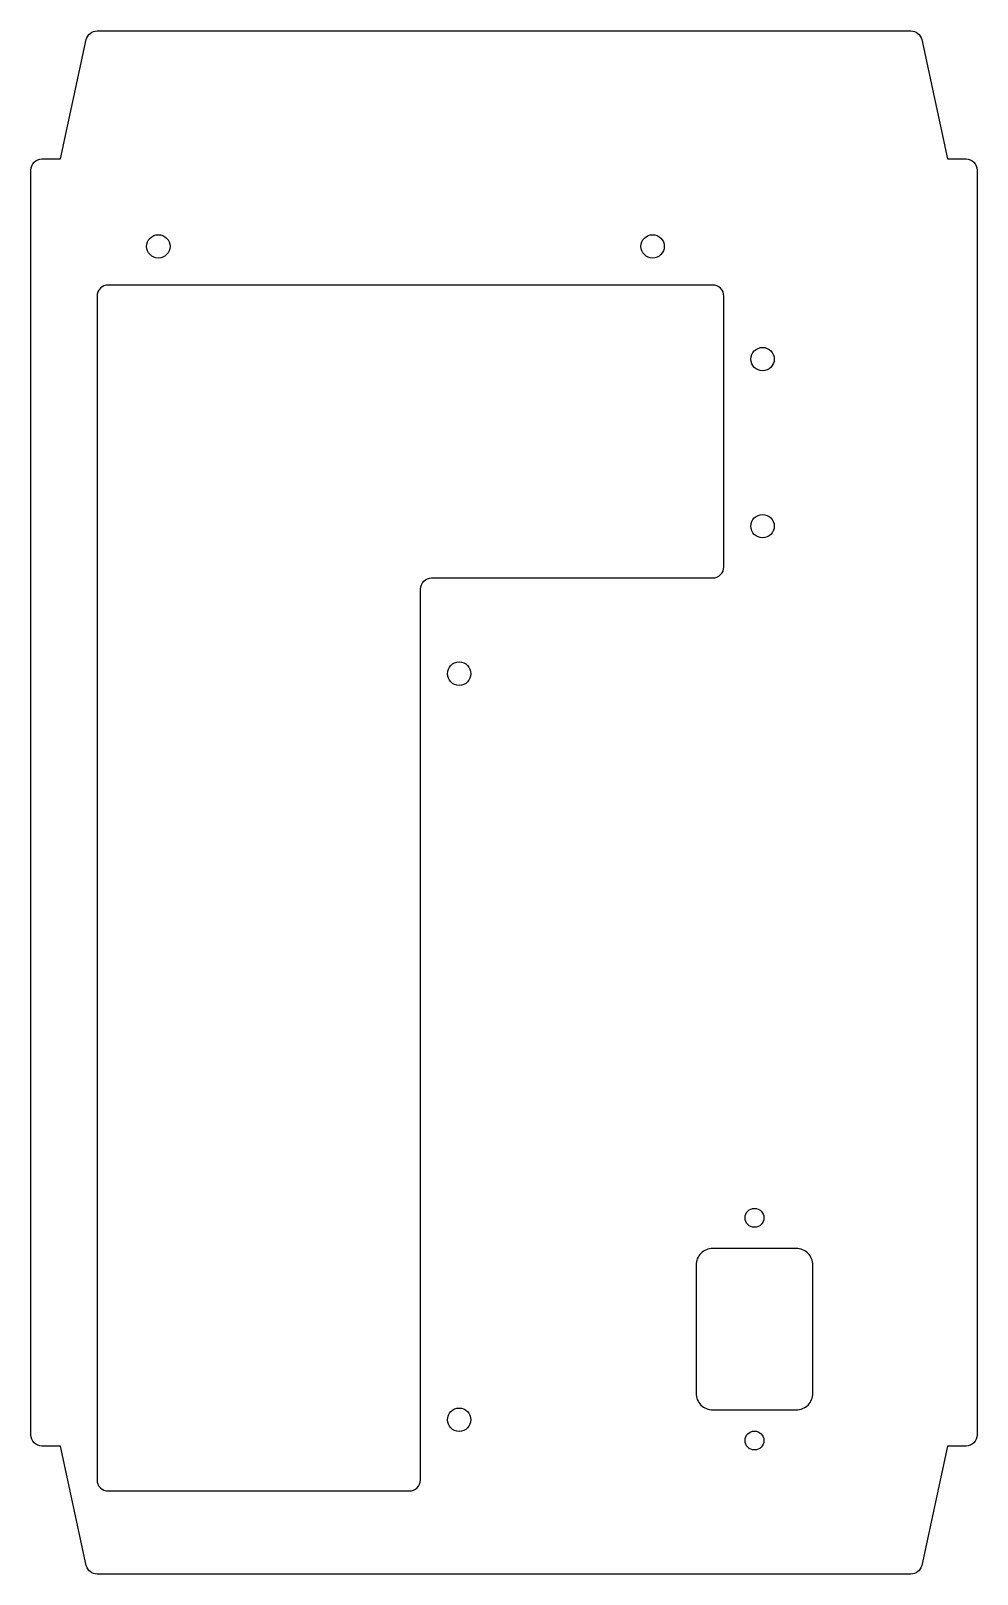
# Model space of a CAD drawing. Header units: millimetres. Extents: x -162 to 8, y 13 to 290.
import ezdxf

# ---------------------------------------------------------------- set-up
doc = ezdxf.new("R2010")
doc.units = ezdxf.units.MM
doc.layers.get('0').update_dxf_attribs({"linetype": 'CONTINUOUS'})

msp = doc.modelspace()

# ---------------------------------------------------------------- linework, layer by layer
for points in [[(-160, 36, -0.414214), (-162, 38), (-162, 265.2, -0.414214), (-160, 267.2), (-156.69, 267.2), (-152.04, 288.62, -0.352819), (-150.08, 290.2), (-3.92, 290.2, -0.352819), (-1.96, 288.62), (2.69, 267.2), (6, 267.2, -0.414214), (8, 265.2), (8, 38, -0.414214), (6, 36), (2.69, 36), (-1.96, 14.58, -0.352819), (-3.92, 13), (-150.08, 13, -0.352819), (-152.04, 14.58), (-156.69, 36)], [(-92, 189.94, -0.414214), (-90, 191.94), (-39.5, 191.94, 0.414214), (-37.5, 193.94), (-37.5, 242.54, 0.414214), (-39.5, 244.54), (-148.1, 244.54, 0.414214), (-150.1, 242.54), (-150.1, 29.94, 0.414214), (-148.1, 27.94), (-94, 27.94, 0.414214), (-92, 29.94)], [(-39.5, 42.5), (-24.5, 42.5, 0.414214), (-21.5, 45.5), (-21.5, 68.5, 0.414214), (-24.5, 71.5), (-39.5, 71.5, 0.414214), (-42.5, 68.5), (-42.5, 45.5, 0.414214)]]:
    msp.add_lwpolyline(points, format="xyb", close=True)
for centre, radius in [((-139.1, 251.49), 2.1), ((-50.3, 251.49), 2.1), ((-30.55, 231.24), 2.1), ((-30.55, 201.24), 2.1), ((-85.05, 174.74), 2.1), ((-32, 77), 1.7), ((-85.05, 40.74), 2.1), ((-32, 37), 1.7)]:
    msp.add_circle(centre, radius)

doc.saveas('drawing.dxf')
